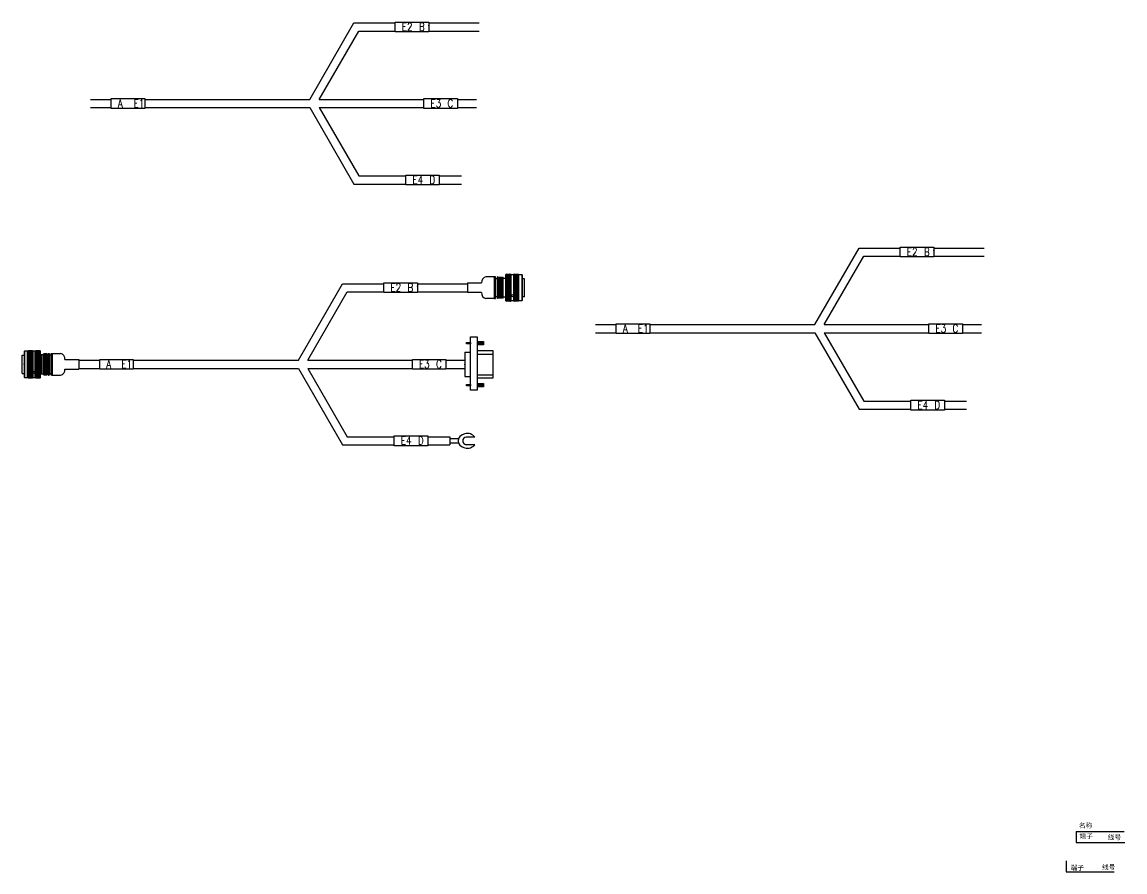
# Model space of a CAD drawing. Header units: inches. Extents: x -3640 to 2054, y -2291 to 954.
# Drawn here: x -761 to -72, y -1798 to -1267 of the extents above; entities that cross this region are included whole.
import ezdxf

# ---------------------------------------------------------------- set-up
doc = ezdxf.new("R2010")
doc.units = ezdxf.units.IN
doc.header["$MEASUREMENT"] = 0
doc.layers.add('OUTLINE', color=7, linetype='Continuous')
doc.layers.add('WORD', color=210, linetype='Continuous')
doc.styles.add('HZ', font='txt', dxfattribs={"width": 0.8, "bigfont": 'HZDX'})
doc.styles.add('端子表样式', font='simfang.ttf')

# ---------------------------------------------------------------- blocks, each defined once
blk = doc.blocks.new('dp1f3')
at = {"lineweight": 30}
for p, q in [((-3.3, 2.9), (24.3, 50.71)), ((24.3, 50.71), (50.08, 50.71)), ((71.08, 50.71), (102.43, 50.71)), ((71.08, 50.71), (71.08, 45.64)), ((2.55, 2.9), (27.23, 45.64)), ((27.23, 45.64), (50.08, 45.64)), ((71.08, 45.64), (102.43, 45.64)), ((-140.46, 2.9), (-127.46, 2.9)), ((-140.46, 2.9), (-127.46, 2.9)), ((-106.46, 2.9), (-3.3, 2.9)), ((2.55, 2.9), (67.95, 2.9)), ((88.95, 2.9), (100.78, 2.9)), ((-140.46, -2.17), (-127.46, -2.17)), ((-140.46, -2.17), (-127.46, -2.17)), ((-106.46, -2.17), (-3.3, -2.17)), ((-3.3, -2.17), (24.3, -49.98)), ((2.55, -2.17), (67.95, -2.17)), ((2.55, -2.17), (27.23, -44.91)), ((88.95, -2.17), (100.78, -2.17)), ((27.23, -44.91), (56.63, -44.91)), ((77.63, -44.38), (77.63, -49.45)), ((77.63, -44.91), (91.39, -44.91)), ((24.3, -49.98), (56.63, -49.98)), ((77.63, -49.98), (91.39, -49.98))]:
    blk.add_line(p, q, dxfattribs=at)
for points in [[(50.08, 51.24), (71.08, 51.24), (71.08, 45.14), (50.08, 45.14)], [(-127.46, 3.41), (-106.46, 3.41), (-106.46, -2.69), (-127.46, -2.69)], [(67.95, 3.41), (88.95, 3.41), (88.95, -2.69), (67.95, -2.69)], [(56.63, -44.38), (77.63, -44.38), (77.63, -50.48), (56.63, -50.48)]]:
    blk.add_lwpolyline(points, close=True, dxfattribs=at)
blk.add_point((71.08, 49.14), dxfattribs=at)
blk.add_point((71.08, 49.14), dxfattribs=at)
blk.add_point((71.08, 49.14), dxfattribs=at)
at = {"lineweight": 20, "style": 'HZ', "width": 0.8}
for s, p in [('E2', (54.22, 45.8)), ('B', (64.87, 45.8)), ('A', (-123.32, -2.03)), ('E1', (-113.42, -2.03)), ('E3', (72.1, -2.03)), ('C', (82.74, -2.03)), ('E4', (60.77, -49.82)), ('D', (71.41, -49.82))]:
    blk.add_text(s, height=5, dxfattribs=at).set_placement(p)
blk = doc.blocks.new('dp1f3lh')
at = {"lineweight": 30}
for p, q in [((-2.88, 3.05), (24.72, 50.86)), ((24.72, 50.86), (50.5, 50.86)), ((71.5, 50.86), (102.85, 50.86)), ((71.5, 50.86), (71.5, 45.79)), ((2.97, 3.05), (27.65, 45.79)), ((27.65, 45.79), (50.5, 45.79)), ((71.5, 45.79), (102.85, 45.79)), ((-140.05, 3.05), (-127.05, 3.05)), ((-140.05, 3.05), (-127.05, 3.05)), ((-106.05, 3.05), (-2.88, 3.05)), ((2.97, 3.05), (68.37, 3.05)), ((89.37, 3.05), (101.2, 3.05)), ((-140.05, -2.02), (-127.05, -2.02)), ((-140.05, -2.02), (-127.05, -2.02)), ((-106.05, -2.02), (-2.88, -2.02)), ((-2.88, -2.02), (24.72, -49.84)), ((2.97, -2.02), (68.37, -2.02)), ((2.97, -2.02), (27.65, -44.76)), ((89.37, -2.02), (101.2, -2.02)), ((27.65, -44.76), (57.04, -44.76)), ((78.04, -44.24), (78.04, -49.31)), ((78.04, -44.76), (91.81, -44.76)), ((24.72, -49.84), (57.04, -49.84)), ((78.04, -49.84), (91.81, -49.84))]:
    blk.add_line(p, q, dxfattribs=at)
for points in [[(50.5, 51.39), (71.5, 51.39), (71.5, 45.29), (50.5, 45.29)], [(-127.05, 3.56), (-106.05, 3.56), (-106.05, -2.54), (-127.05, -2.54)], [(68.37, 3.56), (89.37, 3.56), (89.37, -2.54), (68.37, -2.54)], [(57.04, -44.24), (78.04, -44.24), (78.04, -50.33), (57.04, -50.33)]]:
    blk.add_lwpolyline(points, close=True, dxfattribs=at)
blk.add_point((71.5, 49.29), dxfattribs=at)
blk.add_point((71.5, 49.29), dxfattribs=at)
blk.add_point((71.5, 49.29), dxfattribs=at)
at = {"lineweight": 20, "style": 'HZ', "width": 0.8}
for s, p in [('E2', (54.64, 45.95)), ('B', (65.29, 45.95)), ('A', (-122.9, -1.88)), ('E1', (-113.49, -1.88)), ('E3', (72.51, -1.88)), ('C', (83.16, -1.88)), ('E4', (61.19, -49.67)), ('D', (71.83, -49.67))]:
    blk.add_text(s, height=5, dxfattribs=at).set_placement(p)
blk = doc.blocks.new('dp1f3lh-y1')
at = {"lineweight": 30}
h = blk.add_hatch(dxfattribs=at)
h.set_pattern_fill('ANSI37', color=256, scale=3, angle=540, style=0)
h.set_pattern_definition([(225, (26.94783, 8.43554), (0.265165, -0.265165), []), (315, (26.94783, 8.43554), (0.265165, 0.265165), [])])
h.paths.add_polyline_path([(26.95, 8.44), (24.28, 8.44), (24.28, -8.44), (26.95, -8.44)])
h = blk.add_hatch(dxfattribs=at)
h.set_pattern_fill('ANSI37', color=256, scale=3, angle=540, style=0)
h.set_pattern_definition([(225, (31.73584, 8.43554), (0.265165, -0.265165), []), (315, (31.73584, 8.43554), (0.265165, 0.265165), [])])
h.paths.add_polyline_path([(31.74, 8.44), (29.07, 8.44), (29.07, -8.44), (31.74, -8.44)])
h = blk.add_hatch(dxfattribs=at)
h.set_pattern_fill('ANSI37', color=256, scale=3, angle=540, style=0)
h.set_pattern_definition([(225, (17.36915, 6.82643), (0.265165, -0.265165), []), (315, (17.36915, 6.82643), (0.265165, 0.265165), [])])
h.paths.add_polyline_path([(17.37, 6.83), (16.67, 6.83), (16.67, -6.83), (17.37, -6.83)])
h = blk.add_hatch(dxfattribs=at)
h.set_pattern_fill('ANSI37', color=256, scale=3, angle=540, style=0)
h.set_pattern_definition([(225, (21.85336, 6.48468), (0.265165, -0.265165), []), (315, (21.85336, 6.48468), (0.265165, 0.265165), [])])
h.paths.add_polyline_path([(19.92, -6.48), (21.85, -6.48), (21.85, 6.48), (19.92, 6.48)])
for p, q in [((24.28, 8.44), (24, 8.16)), ((24, -8.16), (24, 8.16)), ((26.95, -8.44), (26.95, 8.44)), ((26.95, 8.44), (27.23, 8.16)), ((29.07, 8.44), (28.79, 8.16)), ((31.74, -8.44), (31.74, 8.44)), ((31.74, 8.44), (32.01, 8.16)), ((33.97, 8.16), (34.19, 7.94)), ((34.19, 7.94), (34.19, -7.94)), ((0, 3.04), (0, -2.04)), ((0, 3.04), (0, -3.04)), ((0, 3.04), (8.68, 3.04)), ((16.67, 6.83), (11.49, 6.83)), ((16.67, 6.38), (16.67, 6.83)), ((17.37, 1.14), (17.37, 5.8)), ((18.77, 6.83), (18.65, 6.7)), ((18.65, 6.7), (18.65, -6.7)), ((18.77, -6.83), (18.77, 6.83)), ((18.9, 6.83), (18.77, 6.83)), ((18.9, 6.83), (19.58, 6.14)), ((18.9, -6.83), (18.9, 6.83)), ((19.92, 6.48), (19.58, 6.14)), ((19.58, -6.14), (19.58, 6.14)), ((21.85, 6.48), (22.32, 6.01)), ((21.85, -6.48), (21.85, 6.48)), ((23.66, 6.01), (23.66, 6.17)), ((35.5, 5.63), (34.19, 5.63)), ((35.5, -5.63), (35.5, 5.63)), ((8.68, -3.04), (0, -3.04)), ((16.67, -6.83), (11.49, -6.83)), ((16.67, -6.83), (16.67, -6.38)), ((18.65, -6.7), (18.77, -6.83)), ((18.9, -6.83), (18.77, -6.83)), ((19.58, -6.14), (18.9, -6.83)), ((19.58, -6.14), (19.92, -6.48)), ((22.32, -6.01), (21.85, -6.48)), ((23.66, -6.17), (23.66, -6.01)), ((35.5, -5.63), (34.19, -5.63)), ((24, -8.16), (24.28, -8.44)), ((27.23, -8.16), (26.95, -8.44)), ((28.79, -8.16), (29.07, -8.44)), ((32.01, -8.16), (31.74, -8.44)), ((34.19, -7.94), (33.97, -8.16))]:
    blk.add_line(p, q, dxfattribs=at)
for points in [[(26.95, -8.44), (24.28, -8.44), (24.28, 8.44), (26.95, 8.44)], [(28.79, -8.16), (27.23, -8.16), (27.23, 8.16), (28.79, 8.16)], [(31.74, -8.44), (29.07, -8.44), (29.07, 8.44), (31.74, 8.44)], [(33.97, -8.16), (32.01, -8.16), (32.01, 8.16), (33.97, 8.16)], [(16.67, -6.83), (17.37, -6.83), (17.37, 6.83), (16.67, 6.83)], [(18.65, -5.8), (17.37, -5.8), (17.37, 5.8), (18.65, 5.8)], [(21.85, -6.48), (19.92, -6.48), (19.92, 6.48), (21.85, 6.48)], [(22.32, 6.01), (23.66, 6.01), (23.66, -6.01), (22.32, -6.01)], [(23.66, -6.17), (24, -6.17), (24, 6.17), (23.66, 6.17)]]:
    blk.add_lwpolyline(points, close=True, dxfattribs=at)
for centre, radius, start, end in [((12.41, 3.21), 3.73, 104.19624, 182.75628), ((12.41, -3.21), 3.73, 177.24372, 255.80376), ((28.01, -5.32), 0.854, 23.70215, 156.29785), ((28.01, -4.63), 0.854, 203.70215, 336.29785), ((28.01, -4.45), 0.943, 213.99777, 326.00223)]:
    blk.add_arc(centre, radius, start, end, dxfattribs=at)
blk.add_ellipse((19.09, 3.83), major_axis=(0.075, -0.107), ratio=0.554803, dxfattribs=at)
for p in [(24, 0), (34.19, 0)]:
    blk.add_point(p, dxfattribs=at)
blk = doc.blocks.new('dp1f3lh-z1')
at = {"lineweight": 30}
h = blk.add_hatch(dxfattribs=at)
h.set_pattern_fill('ANSI37', color=256, scale=3, angle=540, style=0)
h.set_pattern_definition([(315, (-31.73584, 8.43554), (-0.265165, -0.265165), []), (225, (-31.73584, 8.43554), (-0.265165, 0.265165), [])])
h.paths.add_polyline_path([(-31.74, -8.44), (-29.07, -8.44), (-29.07, 8.44), (-31.74, 8.44)])
h = blk.add_hatch(dxfattribs=at)
h.set_pattern_fill('ANSI37', color=256, scale=3, angle=540, style=0)
h.set_pattern_definition([(315, (-26.94783, 8.43554), (-0.265165, -0.265165), []), (225, (-26.94783, 8.43554), (-0.265165, 0.265165), [])])
h.paths.add_polyline_path([(-26.95, -8.44), (-24.28, -8.44), (-24.28, 8.44), (-26.95, 8.44)])
h = blk.add_hatch(dxfattribs=at)
h.set_pattern_fill('ANSI37', color=256, scale=3, angle=540, style=0)
h.set_pattern_definition([(315, (-21.85336, 6.48468), (-0.265165, -0.265165), []), (225, (-21.85336, 6.48468), (-0.265165, 0.265165), [])])
h.paths.add_polyline_path([(-19.92, 6.48), (-21.85, 6.48), (-21.85, -6.48), (-19.92, -6.48)])
h = blk.add_hatch(dxfattribs=at)
h.set_pattern_fill('ANSI37', color=256, scale=3, angle=540, style=0)
h.set_pattern_definition([(315, (-17.36915, 6.82643), (-0.265165, -0.265165), []), (225, (-17.36915, 6.82643), (-0.265165, 0.265165), [])])
h.paths.add_polyline_path([(-17.37, 6.83), (-16.67, 6.83), (-16.67, -6.83), (-17.37, -6.83)])
for p, q in [((-33.97, 8.16), (-34.19, 7.94)), ((-34.19, 7.94), (-34.19, -7.94)), ((-31.74, 8.44), (-32.01, 8.16)), ((-31.74, -8.44), (-31.74, 8.44)), ((-29.07, 8.44), (-28.79, 8.16)), ((-26.95, 8.44), (-27.23, 8.16)), ((-26.95, -8.44), (-26.95, 8.44)), ((-24.28, 8.44), (-24, 8.16)), ((-24, -8.16), (-24, 8.16)), ((-35.5, 5.63), (-34.19, 5.63)), ((-35.5, -5.63), (-35.5, 5.63)), ((-23.66, 6.01), (-23.66, 6.17)), ((-21.85, 6.48), (-22.32, 6.01)), ((-21.85, -6.48), (-21.85, 6.48)), ((-19.92, 6.48), (-19.58, 6.14)), ((-18.9, 6.83), (-19.58, 6.14)), ((-19.58, -6.14), (-19.58, 6.14)), ((-18.9, -6.83), (-18.9, 6.83)), ((-18.9, 6.83), (-18.77, 6.83)), ((-18.77, -6.83), (-18.77, 6.83)), ((-18.77, 6.83), (-18.65, 6.7)), ((-18.65, 6.7), (-18.65, -6.7)), ((-17.37, 1.14), (-17.37, 5.8)), ((-16.67, 6.38), (-16.67, 6.83)), ((-16.67, 6.83), (-11.49, 6.83)), ((-8.68, 3.04), (0, 3.04)), ((0, 3.04), (0, -3.04)), ((-35.5, -5.63), (-34.19, -5.63)), ((-23.66, -6.17), (-23.66, -6.01)), ((-22.32, -6.01), (-21.85, -6.48)), ((-19.58, -6.14), (-19.92, -6.48)), ((-19.58, -6.14), (-18.9, -6.83)), ((-18.9, -6.83), (-18.77, -6.83)), ((-18.65, -6.7), (-18.77, -6.83)), ((-16.67, -6.83), (-16.67, -6.38)), ((-16.67, -6.83), (-11.49, -6.83)), ((-8.68, -3.04), (0, -3.04)), ((-34.19, -7.94), (-33.97, -8.16)), ((-32.01, -8.16), (-31.74, -8.44)), ((-28.79, -8.16), (-29.07, -8.44)), ((-27.23, -8.16), (-26.95, -8.44)), ((-24, -8.16), (-24.28, -8.44))]:
    blk.add_line(p, q, dxfattribs=at)
for points in [[(-33.97, -8.16), (-32.01, -8.16), (-32.01, 8.16), (-33.97, 8.16)], [(-31.74, -8.44), (-29.07, -8.44), (-29.07, 8.44), (-31.74, 8.44)], [(-28.79, -8.16), (-27.23, -8.16), (-27.23, 8.16), (-28.79, 8.16)], [(-26.95, -8.44), (-24.28, -8.44), (-24.28, 8.44), (-26.95, 8.44)], [(-23.66, -6.17), (-24, -6.17), (-24, 6.17), (-23.66, 6.17)], [(-22.32, 6.01), (-23.66, 6.01), (-23.66, -6.01), (-22.32, -6.01)], [(-21.85, -6.48), (-19.92, -6.48), (-19.92, 6.48), (-21.85, 6.48)], [(-18.65, -5.8), (-17.37, -5.8), (-17.37, 5.8), (-18.65, 5.8)], [(-16.67, -6.83), (-17.37, -6.83), (-17.37, 6.83), (-16.67, 6.83)]]:
    blk.add_lwpolyline(points, close=True, dxfattribs=at)
for centre, radius, start, end in [((-12.41, 3.21), 3.73, 357.24372, 75.80376), ((-28.01, -5.32), 0.854, 23.70215, 156.29785), ((-28.01, -4.63), 0.854, 203.70215, 336.29785), ((-28.01, -4.45), 0.943, 213.99777, 326.00223), ((-12.41, -3.21), 3.73, 284.19624, 2.75628)]:
    blk.add_arc(centre, radius, start, end, dxfattribs=at)
at = {"lineweight": 30, "extrusion": (0, 0, -1)}
blk.add_ellipse((-19.09, 3.83), major_axis=(-0.075, -0.107), ratio=0.554803, dxfattribs=at)
at = {"lineweight": 30}
for p in [(-34.19, 0), (-24, 0)]:
    blk.add_point(p, dxfattribs=at)
blk = doc.blocks.new('dp1f3lh-y2')
at = {"color": 0, "lineweight": 30}
for p, q in [((3.56, -7.53), (3.56, 17.33)), ((3.56, 17.33), (7.75, 17.33)), ((7.75, 17.33), (7.75, -16.05)), ((7.77, 14.32), (11.7, 14.32)), ((11.7, 14.32), (11.7, 12.25)), ((0, 7.53), (0, -7.53)), ((0.07, 7.59), (3.56, 7.59)), ((1.09, 12.82), (1.09, 13.73)), ((1.09, 13.72), (3.56, 13.72)), ((3.56, 12.82), (1.09, 12.82)), ((1.1, 13.72), (1.25, 12.83)), ((1.38, 13.72), (1.54, 12.83)), ((1.69, 13.72), (1.84, 12.82)), ((2.02, 13.72), (2.17, 12.83)), ((2.34, 13.72), (2.49, 12.82)), ((2.67, 13.72), (2.82, 12.82)), ((2.99, 13.72), (3.14, 12.82)), ((3.29, 13.72), (3.45, 12.82)), ((3.56, 13.72), (3.56, 12.82)), ((7.74, 8.69), (17.47, 8.69)), ((7.77, 13.75), (11.69, 13.75)), ((7.77, 12.83), (11.71, 12.83)), ((11.7, 12.25), (7.78, 12.25)), ((7.76, 6.38), (17.47, 6.38)), ((7.78, -6.53), (17.47, -6.53)), ((0, -7.53), (3.56, -7.53)), ((1.08, -12.5), (3.56, -12.5)), ((1.08, -13.4), (1.08, -12.5)), ((3.56, -13.4), (1.08, -13.4)), ((1.09, -12.5), (1.24, -13.4)), ((1.38, -12.5), (1.53, -13.4)), ((1.53, -12.5), (1.68, -13.4)), ((1.84, -12.5), (2, -13.4)), ((2.18, -12.5), (2.33, -13.4)), ((2.51, -12.5), (2.66, -13.4)), ((2.83, -12.51), (2.98, -13.4)), ((3.15, -12.5), (3.3, -13.4)), ((3.43, -12.5), (3.55, -13.23)), ((3.56, -16.05), (3.56, -7.53)), ((3.56, -12.5), (3.56, -13.4)), ((17.47, -8.51), (7.75, -8.51)), ((7.76, -11.87), (11.69, -11.87)), ((7.76, -12.43), (11.68, -12.43)), ((7.76, -13.36), (11.7, -13.36)), ((11.69, -11.87), (11.69, -13.93)), ((7.75, -16.05), (3.56, -16.05)), ((11.69, -13.93), (7.77, -13.93))]:
    blk.add_line(p, q, dxfattribs=at)
at = {"lineweight": 30}
blk.add_line((17.47, 8.69), (17.47, -8.51), dxfattribs=at)
at = {"color": 0, "lineweight": 30}
blk.add_arc((0.06, 7.53), 0.0618, 85.85326, 180.37922, dxfattribs=at)
at = {"lineweight": 30}
blk.add_point((0, 0), dxfattribs=at)
blk = doc.blocks.new('dp1f3lh-y3')
at = {"lineweight": 30}
for p, q in [((0, 1.5), (5.47, 1.5)), ((15.53, 2.39), (10.16, 2.39)), ((5.43, -1.41), (0, -1.41)), ((15.53, -2.39), (10.16, -2.39))]:
    blk.add_line(p, q, dxfattribs=at)
blk.add_arc((10.4, 0), 2.4, 95.69104, 264.30896, dxfattribs=at)
blk.add_ellipse((10.75, 0), major_axis=(-5.59, 0), ratio=0.827161, start_param=3.684325, end_param=8.882045, dxfattribs=at)
blk = doc.blocks.new('低频一分三连号')
at = {"lineweight": 30}
blk.add_line((91.83, -45.14), (91.83, -50.21), dxfattribs=at)
for name, p in [('dp1f3lh-y1', (102.87, 47.98)), ('dp1f3lh', (0.02, -0.38)), ('dp1f3lh-y2', (101.22, 0.02)), ('dp1f3lh-z1', (-140.03, 0.12)), ('dp1f3lh-y3', (91.83, -47.68))]:
    blk.add_blockref(name, p)
blk = doc.blocks.new('标题')
for p, q in [((0.01, 0.03), (0, -6.92)), ((0, -6.92), (30.4, -6.92))]:
    blk.add_line(p, q)
at = {"layer": 'OUTLINE', "color": 7}
for q in [(0.01, 0.03), (30.01, 0.03)]:
    blk.add_line((0.01, 0.03), q, dxfattribs=at)
at = {"layer": 'OUTLINE', "color": 7, "style": '端子表样式'}
for s, p in [('端子', (1.99, -4.42)), ('线号', (19.62, -5.13))]:
    blk.add_text(s, height=3, dxfattribs=at).set_placement(p)
at = {"layer": 'WORD', "color": 1, "style": '端子表样式'}
blk.add_attdef('名称', (1.61, 2.2), '', height=3, dxfattribs=at)
blk = doc.blocks.new('端子线号')
blk.add_line((0, 0), (0, -7))
at = {"layer": 'OUTLINE', "color": 7}
blk.add_line((0, -7), (30, -7), dxfattribs=at)
at = {"style": '端子表样式'}
blk.add_attdef('线号', (22.37, -5.44), '', height=2.97, dxfattribs=at)
at = {"layer": 'OUTLINE', "style": '端子表样式'}
blk.add_attdef('端子', (2.77, -5.83), '', height=3, dxfattribs=at)

msp = doc.modelspace()

# ---------------------------------------------------------------- linework, layer by layer
at = {"lineweight": 30}
for p, q in [((-265.67, -1456.3), (-238.06, -1408.49)), ((-238.06, -1408.49), (-212.29, -1408.49)), ((-191.29, -1408.49), (-159.94, -1408.49)), ((-191.29, -1408.49), (-191.29, -1413.56)), ((-259.81, -1456.3), (-235.14, -1413.56)), ((-235.14, -1413.56), (-212.29, -1413.56)), ((-191.29, -1413.56), (-159.94, -1413.56)), ((-402.83, -1456.3), (-389.83, -1456.3)), ((-402.83, -1456.3), (-389.83, -1456.3)), ((-368.83, -1456.3), (-265.67, -1456.3)), ((-259.81, -1456.3), (-194.42, -1456.3)), ((-173.42, -1456.3), (-161.59, -1456.3)), ((-402.83, -1461.37), (-389.83, -1461.37)), ((-402.83, -1461.37), (-389.83, -1461.37)), ((-368.83, -1461.37), (-265.67, -1461.37)), ((-265.67, -1461.37), (-238.06, -1509.18)), ((-259.81, -1461.37), (-194.42, -1461.37)), ((-259.81, -1461.37), (-235.14, -1504.11)), ((-173.42, -1461.37), (-161.59, -1461.37)), ((-238.06, -1509.18), (-205.74, -1509.18)), ((-235.14, -1504.11), (-205.74, -1504.11)), ((-184.74, -1503.58), (-184.74, -1508.65)), ((-184.74, -1504.11), (-170.98, -1504.11)), ((-184.74, -1509.18), (-170.98, -1509.18))]:
    msp.add_line(p, q, dxfattribs=at)
for points in [[(-212.29, -1407.96), (-191.29, -1407.96), (-191.29, -1414.06), (-212.29, -1414.06)], [(-389.83, -1455.79), (-368.83, -1455.79), (-368.83, -1461.89), (-389.83, -1461.89)], [(-194.42, -1455.79), (-173.42, -1455.79), (-173.42, -1461.89), (-194.42, -1461.89)], [(-205.74, -1503.58), (-184.74, -1503.58), (-184.74, -1509.68), (-205.74, -1509.68)]]:
    msp.add_lwpolyline(points, close=True, dxfattribs=at)
msp.add_point((-191.29, -1410.06), dxfattribs=at)
msp.add_point((-191.29, -1410.06), dxfattribs=at)
msp.add_point((-191.29, -1410.06), dxfattribs=at)

# ---------------------------------------------------------------- block references
for name, p in [('dp1f3', (-577.97, -1318.56)), ('低频一分三连号', (-585.58, -1481.22))]:
    msp.add_blockref(name, p)
for name, p, values in [('标题', (-102.27, -1772.87), {'名称': '名称'}), ('端子线号', (-108.58, -1791.16), {'线号': '线号', '端子': '端子'})]:
    msp.add_blockref(name, p).add_auto_attribs(values)

# ---------------------------------------------------------------- texts
at = {"lineweight": 20, "style": 'HZ', "width": 0.8}
for s, p in [('E2', (-208.15, -1413.4)), ('B', (-197.5, -1413.4)), ('A', (-385.69, -1461.23)), ('E1', (-376.28, -1461.23)), ('E3', (-190.27, -1461.23)), ('C', (-179.63, -1461.23)), ('E4', (-201.6, -1509.02)), ('D', (-190.96, -1509.02))]:
    msp.add_text(s, height=5, dxfattribs=at).set_placement(p)

doc.saveas('drawing.dxf')
